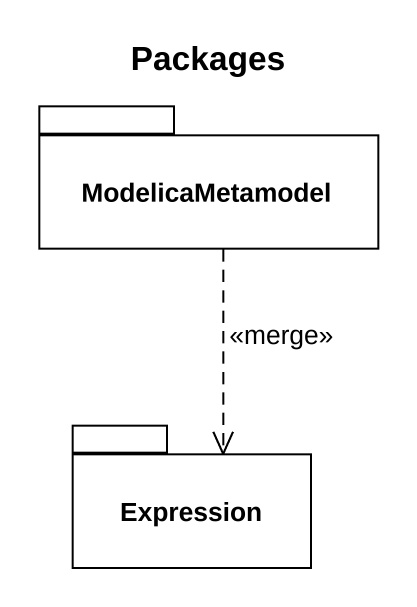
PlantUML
@startuml
title Packages
package ModelicaMetamodel {
}
package Expression {
}
ModelicaMetamodel ..> Expression : <<merge>>
@enduml
